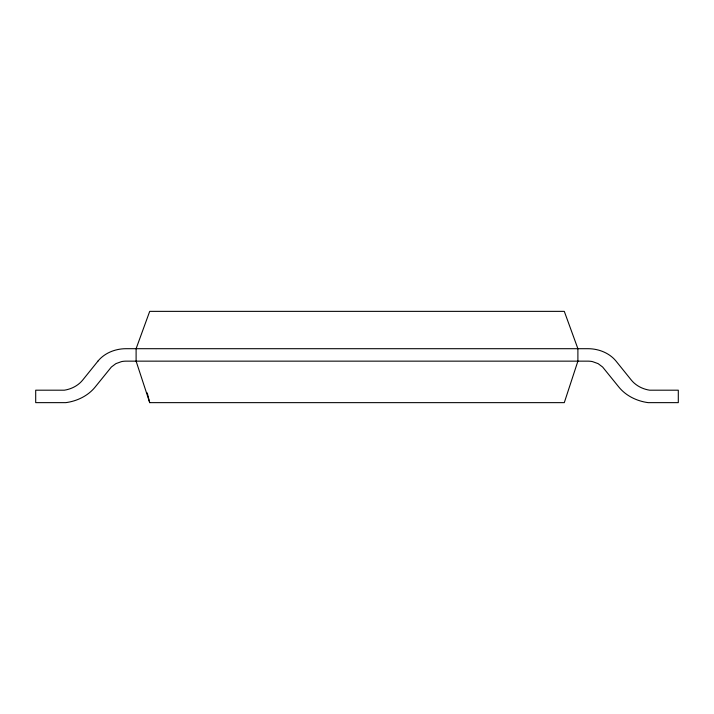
<?xml version="1.0" encoding="UTF-8"?>
<svg xmlns="http://www.w3.org/2000/svg" width="714" height="714" viewBox="0 0 714 714"><rect width="100%" height="100%" fill="white"/><g stroke="black" fill="none" stroke-linecap="round" stroke-linejoin="round"><path stroke-width="1.07" d="M149.708 402.642L564.292 402.642L577.894 361.15L577.894 348.7L564.292 311.358L149.708 311.358L136.106 348.7L136.106 361.15L149.708 402.642L147.254 392.932M98.095 360.945L82.762 379.982C78.254 385.614 71.427 389.094 64.358 390.192L35.7 390.192L35.7 402.642L65.822 402.642C77.014 401.152 87.965 395.922 95.158 387.05L111.366 367.032L115.891 363.631L121.505 361.614A22.491 22.491 0 0 1 126.066 361.15L587.934 361.15A22.491 22.491 0 0 1 592.495 361.614L598.109 363.631L602.634 367.032L618.842 387.05C626.035 395.922 636.986 401.152 648.178 402.642L678.3 402.642L678.3 390.192L649.642 390.192C642.573 389.094 635.746 385.614 631.238 379.982L615.905 360.945C609.212 352.859 598.582 348.771 588.247 348.7L125.753 348.7C115.418 348.771 104.788 352.859 98.095 360.945"/></g></svg>
